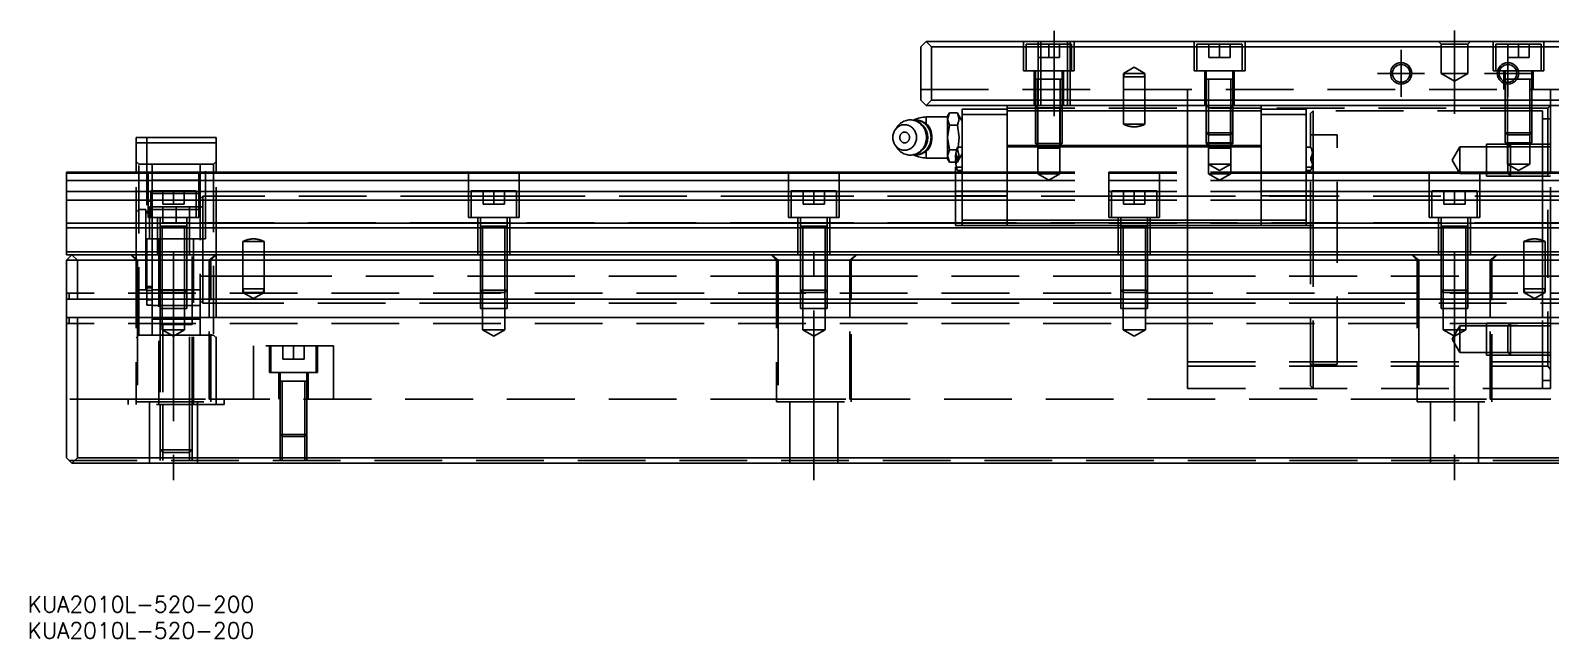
# Model space of a CAD drawing. Extents: x -11 to 792, y -340 to 120.
# Drawn here: x -6.8 to 278, y -340.1 to -226.2 of the extents above; entities that cross this region are included whole.
import ezdxf

# ---------------------------------------------------------------- set-up
doc = ezdxf.new("R2010")
doc.units = 0
doc.linetypes.add('CENTER', pattern=[50.8, 31.75, -6.35, 6.35, -6.35])
doc.linetypes.add('DASHED', pattern=[19.05, 12.7, -6.35])
doc.layers.get('0').update_dxf_attribs({"linetype": 'CONTINUOUS'})
doc.layers.add('CENTER', color=1, linetype='CENTER')
doc.styles.get("Standard").update_dxf_attribs({"font": 'txt.shx', "height": 3, "bigfont": 'bigfont.shx'})

# ---------------------------------------------------------------- blocks, each defined once
blk = doc.blocks.new('*U2')
at = {"color": 7, "linetype": 'CONTINUOUS'}
blk.add_text('KUA2010L-520-200', height=3, dxfattribs=at).set_placement((-7.31, -335.17))
blk = doc.blocks.new('*U3')
at = {"color": 7, "linetype": 'CONTINUOUS'}
blk.add_text('KUA2010L-520-200', height=3, dxfattribs=at).set_placement((-7.31, -340.08))

msp = doc.modelspace()

# ---------------------------------------------------------------- linework, layer by layer
at = {"color": 7, "linetype": 'CONTINUOUS'}
for p, q in [((161, -228.25), (160, -229.25)), ((160, -239.25), (160, -229.25)), ((162, -229.25), (161, -228.25)), ((161, -228.25), (359, -228.25)), ((162, -229.25), (162, -239.25)), ((358, -229.25), (162, -229.25)), ((186.5, -235.35), (181.5, -235.35)), ((218.5, -235.35), (213.5, -235.35)), ((218.5, -235.35), (213.5, -235.35)), ((218.5, -235.35), (213.5, -235.35)), ((271.23, -235.35), (269.5, -235.35)), ((271.67, -235.35), (271.23, -235.35)), ((274.5, -235.35), (271.67, -235.35)), ((160, -239.25), (161, -240.25)), ((161, -240.25), (162, -239.25)), ((359, -240.25), (161, -240.25)), ((162, -239.25), (358, -239.25)), ((165.4, -241.63), (165.04, -242.25)), ((165.4, -241.63), (165.04, -242.79)), ((165.4, -241.63), (165.4, -241.63)), ((165.4, -241.63), (166.87, -241.63)), ((167.22, -242.25), (166.87, -241.63)), ((167.22, -242.79), (166.87, -241.63)), ((167.77, -241.95), (167.77, -240.95)), ((167.77, -240.95), (176.2, -240.95)), ((167.77, -261.75), (167.77, -241.95)), ((167.77, -241.95), (176.2, -241.95)), ((176.2, -241.25), (176.2, -240.25)), ((176.2, -247.75), (176.2, -241.25)), ((176.2, -241.25), (223.8, -241.25)), ((223.8, -241.25), (223.8, -240.25)), ((223.8, -240.95), (232.23, -240.95)), ((223.8, -247.75), (223.8, -241.25)), ((223.8, -241.95), (232.23, -241.95)), ((232.23, -241.95), (232.23, -240.95)), ((232.23, -261.75), (232.23, -241.95)), ((278, -252.75), (278, -240.25)), ((155.2, -244.83), (155.1, -244.98)), ((155.56, -244.29), (155.2, -244.83)), ((155.31, -244.68), (155.2, -244.83)), ((155.43, -244.54), (155.31, -244.68)), ((155.56, -244.41), (155.43, -244.54)), ((155.71, -244.09), (155.56, -244.29)), ((155.69, -244.3), (155.56, -244.41)), ((155.84, -244.2), (155.69, -244.3)), ((155.88, -243.9), (155.71, -244.09)), ((155.99, -244.11), (155.84, -244.2)), ((156.05, -243.73), (155.88, -243.9)), ((156.15, -244.03), (155.99, -244.11)), ((156.24, -243.57), (156.05, -243.73)), ((156.31, -243.96), (156.15, -244.03)), ((156.44, -243.43), (156.24, -243.57)), ((156.48, -243.91), (156.31, -243.96)), ((156.64, -243.3), (156.44, -243.43)), ((156.65, -243.88), (156.48, -243.91)), ((156.86, -243.2), (156.64, -243.3)), ((156.82, -243.86), (156.65, -243.88)), ((157, -243.85), (156.82, -243.86)), ((157.08, -243.11), (156.86, -243.2)), ((157.17, -243.86), (157, -243.85)), ((157.31, -243.04), (157.08, -243.11)), ((157.34, -243.88), (157.17, -243.86)), ((157.55, -242.99), (157.31, -243.04)), ((157.51, -243.92), (157.34, -243.88)), ((157.68, -243.97), (157.51, -243.92)), ((157.78, -242.96), (157.55, -242.99)), ((157.84, -244.04), (157.68, -243.97)), ((158.02, -242.95), (157.78, -242.96)), ((158, -244.12), (157.84, -244.04)), ((158.15, -244.21), (158, -244.12)), ((158.26, -242.96), (158.02, -242.95)), ((158.29, -244.31), (158.15, -244.21)), ((158.5, -242.99), (158.26, -242.96)), ((158.43, -244.43), (158.29, -244.31)), ((158.56, -244.56), (158.43, -244.43)), ((158.88, -242.95), (158.47, -242.98)), ((158.73, -243.04), (158.5, -242.99)), ((158.67, -244.7), (158.56, -244.56)), ((158.78, -244.84), (158.67, -244.7)), ((158.96, -243.11), (158.73, -243.04)), ((158.88, -245), (158.78, -244.84)), ((159.12, -242.96), (158.88, -242.95)), ((159.03, -242.95), (158.88, -242.95)), ((159.19, -243.2), (158.96, -243.11)), ((159.27, -242.96), (159.03, -242.95)), ((159.36, -242.99), (159.12, -242.96)), ((159.4, -243.31), (159.19, -243.2)), ((159.51, -242.99), (159.27, -242.96)), ((159.59, -243.04), (159.36, -242.99)), ((159.61, -243.44), (159.4, -243.31)), ((159.74, -243.04), (159.51, -242.99)), ((159.82, -243.11), (159.59, -243.04)), ((159.81, -243.58), (159.61, -243.44)), ((159.97, -243.11), (159.74, -243.04)), ((160, -243.74), (159.81, -243.58)), ((160.04, -243.2), (159.82, -243.11)), ((160.2, -243.2), (159.97, -243.11)), ((160.17, -243.92), (160, -243.74)), ((160.26, -243.31), (160.04, -243.2)), ((160.34, -244.11), (160.17, -243.92)), ((160.42, -243.31), (160.2, -243.2)), ((160.47, -243.44), (160.26, -243.31)), ((160.28, -243.24), (161.04, -243.64)), ((160.49, -244.31), (160.34, -244.11)), ((160.62, -243.44), (160.42, -243.31)), ((160.67, -243.58), (160.47, -243.44)), ((160.62, -244.53), (160.49, -244.31)), ((160.82, -243.58), (160.62, -243.44)), ((160.74, -244.75), (160.62, -244.53)), ((160.86, -243.74), (160.67, -243.58)), ((160.84, -244.99), (160.74, -244.75)), ((161.01, -243.74), (160.82, -243.58)), ((161.03, -243.92), (160.86, -243.74)), ((161.19, -243.92), (161.01, -243.74)), ((161.2, -244.11), (161.03, -243.92)), ((165.04, -242.4), (161.04, -242.4)), ((161.04, -243.64), (161.04, -242.4)), ((161.35, -244.11), (161.19, -243.92)), ((161.34, -244.31), (161.2, -244.11)), ((161.48, -244.53), (161.34, -244.31)), ((161.5, -244.31), (161.35, -244.11)), ((161.59, -244.75), (161.48, -244.53)), ((161.63, -244.53), (161.5, -244.31)), ((161.69, -244.99), (161.59, -244.75)), ((161.75, -244.75), (161.63, -244.53)), ((161.85, -244.99), (161.75, -244.75)), ((165.04, -242.79), (165.04, -242.25)), ((165.04, -246.25), (165.04, -242.79)), ((165.04, -242.79), (165.4, -243.94)), ((165.4, -243.94), (165.04, -246.25)), ((165.4, -243.94), (166.87, -243.94)), ((166.87, -243.94), (167.22, -242.79)), ((167.22, -246.25), (166.87, -243.94)), ((167.77, -243.19), (167.22, -242.25)), ((13, -247.25), (13, -246.25)), ((13, -246.25), (28, -246.25)), ((13, -252.75), (13, -247.25)), ((28, -247.25), (13, -247.25)), ((28, -246.25), (28, -247.25)), ((28, -252.75), (28, -247.25)), ((154.8, -245.87), (154.77, -246.06)), ((154.77, -246.06), (154.77, -246.25)), ((154.77, -246.25), (154.77, -246.44)), ((154.77, -246.44), (154.8, -246.63)), ((154.83, -245.68), (154.8, -245.87)), ((154.8, -246.63), (154.83, -246.82)), ((154.88, -245.5), (154.83, -245.68)), ((154.83, -246.82), (154.88, -247)), ((154.94, -245.32), (154.88, -245.5)), ((154.88, -247), (154.94, -247.18)), ((155.02, -245.15), (154.94, -245.32)), ((154.94, -247.18), (155.02, -247.35)), ((155.1, -244.98), (155.02, -245.15)), ((155.02, -247.35), (155.1, -247.52)), ((155.1, -247.52), (155.2, -247.67)), ((155.2, -247.67), (155.31, -247.82)), ((155.2, -247.67), (155.56, -248.21)), ((156.08, -246.08), (156.06, -246.16)), ((156.06, -246.16), (156.06, -246.25)), ((156.06, -246.25), (156.06, -246.34)), ((156.06, -246.34), (156.08, -246.42)), ((156.09, -245.99), (156.08, -246.08)), ((156.08, -246.42), (156.09, -246.51)), ((156.12, -245.91), (156.09, -245.99)), ((156.09, -246.51), (156.12, -246.59)), ((156.15, -245.83), (156.12, -245.91)), ((156.12, -246.59), (156.15, -246.67)), ((156.19, -245.75), (156.15, -245.83)), ((156.15, -246.67), (156.19, -246.75)), ((156.23, -245.68), (156.19, -245.75)), ((156.19, -246.75), (156.23, -246.82)), ((156.28, -245.61), (156.23, -245.68)), ((156.23, -246.82), (156.28, -246.89)), ((156.33, -245.54), (156.28, -245.61)), ((156.28, -246.89), (156.33, -246.96)), ((156.39, -245.48), (156.33, -245.54)), ((156.33, -246.96), (156.39, -247.02)), ((156.46, -245.43), (156.39, -245.48)), ((156.39, -247.02), (156.46, -247.07)), ((156.52, -245.38), (156.46, -245.43)), ((156.46, -247.07), (156.52, -247.12)), ((156.59, -245.34), (156.52, -245.38)), ((156.52, -247.12), (156.59, -247.16)), ((156.67, -245.31), (156.59, -245.34)), ((156.59, -247.16), (156.67, -247.19)), ((156.75, -245.28), (156.67, -245.31)), ((156.67, -247.19), (156.75, -247.22)), ((156.82, -245.27), (156.75, -245.28)), ((156.75, -247.22), (156.82, -247.23)), ((156.9, -245.25), (156.82, -245.27)), ((156.82, -247.23), (156.9, -247.25)), ((156.99, -245.25), (156.9, -245.25)), ((156.9, -247.25), (156.99, -247.25)), ((157.07, -245.25), (156.99, -245.25)), ((156.99, -247.25), (157.07, -247.25)), ((157.15, -245.27), (157.07, -245.25)), ((157.07, -247.25), (157.15, -247.23)), ((157.22, -245.28), (157.15, -245.27)), ((157.15, -247.23), (157.22, -247.22)), ((157.3, -245.31), (157.22, -245.28)), ((157.22, -247.22), (157.3, -247.19)), ((157.38, -245.34), (157.3, -245.31)), ((157.3, -247.19), (157.38, -247.16)), ((157.45, -245.38), (157.38, -245.34)), ((157.38, -247.16), (157.45, -247.12)), ((157.52, -245.43), (157.45, -245.38)), ((157.45, -247.12), (157.52, -247.07)), ((157.58, -245.48), (157.52, -245.43)), ((157.52, -247.07), (157.58, -247.02)), ((157.64, -245.54), (157.58, -245.48)), ((157.58, -247.02), (157.64, -246.96)), ((157.69, -245.61), (157.64, -245.54)), ((157.64, -246.96), (157.69, -246.89)), ((157.74, -245.68), (157.69, -245.61)), ((157.69, -246.89), (157.74, -246.82)), ((157.79, -245.75), (157.74, -245.68)), ((157.74, -246.82), (157.79, -246.75)), ((157.82, -245.83), (157.79, -245.75)), ((157.79, -246.75), (157.82, -246.67)), ((157.85, -245.91), (157.82, -245.83)), ((157.82, -246.67), (157.85, -246.59)), ((157.88, -245.99), (157.85, -245.91)), ((157.85, -246.59), (157.88, -246.51)), ((157.9, -246.08), (157.88, -245.99)), ((157.88, -246.51), (157.9, -246.42)), ((157.91, -246.16), (157.9, -246.08)), ((157.9, -246.42), (157.91, -246.34)), ((157.91, -246.25), (157.91, -246.16)), ((157.91, -246.34), (157.91, -246.25)), ((158.67, -247.8), (158.78, -247.66)), ((158.78, -247.66), (158.88, -247.5)), ((158.96, -245.16), (158.88, -245)), ((158.88, -247.5), (158.96, -247.34)), ((159.03, -245.33), (158.96, -245.16)), ((158.96, -247.34), (159.03, -247.17)), ((159.09, -245.51), (159.03, -245.33)), ((159.03, -247.17), (159.09, -246.99)), ((159.14, -245.69), (159.09, -245.51)), ((159.09, -246.99), (159.14, -246.81)), ((159.18, -245.88), (159.14, -245.69)), ((159.14, -246.81), (159.18, -246.62)), ((159.2, -246.06), (159.18, -245.88)), ((159.18, -246.62), (159.2, -246.44)), ((159.2, -246.25), (159.2, -246.06)), ((159.2, -246.44), (159.2, -246.25)), ((160.62, -247.97), (160.74, -247.75)), ((160.74, -247.75), (160.84, -247.51)), ((160.92, -245.23), (160.84, -244.99)), ((160.84, -247.51), (160.92, -247.27)), ((160.98, -245.48), (160.92, -245.23)), ((160.92, -247.27), (160.98, -247.02)), ((161.03, -245.73), (160.98, -245.48)), ((160.98, -247.02), (161.03, -246.77)), ((161.06, -245.99), (161.03, -245.73)), ((161.03, -246.77), (161.06, -246.51)), ((161.07, -246.25), (161.06, -245.99)), ((161.06, -246.51), (161.07, -246.25)), ((161.48, -247.97), (161.59, -247.75)), ((161.59, -247.75), (161.69, -247.51)), ((161.63, -247.97), (161.75, -247.75)), ((161.78, -245.23), (161.69, -244.99)), ((161.69, -247.51), (161.78, -247.27)), ((161.75, -247.75), (161.85, -247.51)), ((161.84, -245.48), (161.78, -245.23)), ((161.78, -247.27), (161.84, -247.02)), ((161.89, -245.73), (161.84, -245.48)), ((161.84, -247.02), (161.89, -246.77)), ((161.93, -245.23), (161.85, -244.99)), ((161.85, -247.51), (161.93, -247.27)), ((161.92, -245.99), (161.89, -245.73)), ((161.89, -246.77), (161.92, -246.51)), ((161.93, -246.25), (161.92, -245.99)), ((161.92, -246.51), (161.93, -246.25)), ((162, -245.48), (161.93, -245.23)), ((161.93, -247.27), (162, -247.02)), ((162.04, -245.73), (162, -245.48)), ((162, -247.02), (162.04, -246.77)), ((162.07, -245.99), (162.04, -245.73)), ((162.04, -246.77), (162.07, -246.51)), ((162.08, -246.25), (162.07, -245.99)), ((162.07, -246.51), (162.08, -246.25)), ((165.04, -246.25), (165.4, -248.56)), ((165.04, -249.71), (165.04, -246.25)), ((167, -248.05), (167.22, -246.25)), ((176.2, -248), (176.2, -247.75)), ((176.2, -247.75), (223.8, -247.75)), ((223.8, -248), (223.8, -247.75)), ((155.31, -247.82), (155.43, -247.96)), ((155.43, -247.96), (155.56, -248.09)), ((155.56, -248.09), (155.69, -248.2)), ((155.56, -248.21), (155.71, -248.41)), ((155.69, -248.2), (155.84, -248.3)), ((155.71, -248.41), (155.88, -248.6)), ((155.84, -248.3), (155.99, -248.39)), ((155.88, -248.6), (156.05, -248.77)), ((155.99, -248.39), (156.15, -248.47)), ((156.05, -248.77), (156.24, -248.93)), ((156.15, -248.47), (156.31, -248.54)), ((156.24, -248.93), (156.44, -249.07)), ((156.31, -248.54), (156.48, -248.59)), ((156.44, -249.07), (156.64, -249.2)), ((156.48, -248.59), (156.65, -248.62)), ((156.64, -249.2), (156.86, -249.3)), ((156.65, -248.62), (156.82, -248.64)), ((156.82, -248.64), (157, -248.65)), ((156.86, -249.3), (157.08, -249.39)), ((157, -248.65), (157.17, -248.64)), ((157.08, -249.39), (157.31, -249.46)), ((157.17, -248.64), (157.34, -248.62)), ((157.31, -249.46), (157.55, -249.51)), ((157.34, -248.62), (157.51, -248.58)), ((157.51, -248.58), (157.68, -248.53)), ((157.55, -249.51), (157.78, -249.54)), ((157.68, -248.53), (157.84, -248.46)), ((157.78, -249.54), (158.02, -249.55)), ((157.84, -248.46), (158, -248.38)), ((158, -248.38), (158.15, -248.29)), ((158.02, -249.55), (158.26, -249.54)), ((158.15, -248.29), (158.29, -248.19)), ((158.26, -249.54), (158.5, -249.51)), ((158.29, -248.19), (158.43, -248.07)), ((158.43, -248.07), (158.56, -247.94)), ((158.47, -249.52), (158.88, -249.55)), ((158.5, -249.51), (158.73, -249.46)), ((158.56, -247.94), (158.67, -247.8)), ((158.73, -249.46), (158.96, -249.39)), ((158.88, -249.55), (159.12, -249.54)), ((158.88, -249.55), (159.03, -249.55)), ((158.96, -249.39), (159.19, -249.3)), ((159.03, -249.55), (159.27, -249.54)), ((159.12, -249.54), (159.36, -249.51)), ((159.19, -249.3), (159.4, -249.19)), ((159.27, -249.54), (159.51, -249.51)), ((159.36, -249.51), (159.59, -249.46)), ((159.4, -249.19), (159.61, -249.06)), ((159.51, -249.51), (159.74, -249.46)), ((159.59, -249.46), (159.82, -249.39)), ((159.61, -249.06), (159.81, -248.92)), ((159.74, -249.46), (159.97, -249.39)), ((159.81, -248.92), (160, -248.76)), ((159.82, -249.39), (160.04, -249.3)), ((159.97, -249.39), (160.2, -249.3)), ((160, -248.76), (160.17, -248.58)), ((160.04, -249.3), (160.26, -249.19)), ((160.17, -248.58), (160.34, -248.39)), ((160.2, -249.3), (160.42, -249.19)), ((160.26, -249.19), (160.47, -249.06)), ((161.04, -248.86), (160.28, -249.26)), ((160.34, -248.39), (160.49, -248.19)), ((160.42, -249.19), (160.62, -249.06)), ((160.47, -249.06), (160.67, -248.92)), ((160.49, -248.19), (160.62, -247.97)), ((160.62, -249.06), (160.82, -248.92)), ((160.67, -248.92), (160.86, -248.76)), ((160.82, -248.92), (161.01, -248.76)), ((160.86, -248.76), (161.03, -248.58)), ((161.01, -248.76), (161.19, -248.58)), ((161.03, -248.58), (161.2, -248.39)), ((161.04, -250.1), (161.04, -248.86)), ((161.04, -250.1), (165.04, -250.1)), ((161.19, -248.58), (161.35, -248.39)), ((161.2, -248.39), (161.34, -248.19)), ((161.34, -248.19), (161.48, -247.97)), ((161.35, -248.39), (161.5, -248.19)), ((161.5, -248.19), (161.63, -247.97)), ((165.4, -248.56), (165.04, -249.71)), ((165.04, -250.25), (165.04, -249.71)), ((165.04, -249.71), (165.4, -250.87)), ((165.04, -250.25), (165.4, -250.87)), ((165.4, -248.56), (166.74, -248.56)), ((166.5, -250.15), (166.58, -250.15)), ((166.58, -250.35), (166.5, -250.35)), ((166.58, -250.15), (166.58, -250.35)), ((167.77, -248.05), (166.99, -248.05)), ((176.2, -261.75), (176.2, -248)), ((176.2, -248), (223.8, -248)), ((223.8, -261.75), (223.8, -248)), ((233.01, -248.05), (232.23, -248.05)), ((233.42, -250.35), (233.42, -250.15)), ((233.42, -250.15), (233.5, -250.15)), ((233.5, -250.35), (233.42, -250.35)), ((0, -252.91), (0, -252.75)), ((0, -252.75), (166.5, -252.75)), ((0, -252.91), (0, -254.31)), ((0, -252.91), (166.5, -252.91)), ((165.4, -250.87), (165.4, -250.87)), ((165.4, -250.87), (166.53, -250.87)), ((166.5, -251.82), (166.71, -251.82)), ((166.5, -254.42), (166.5, -251.82)), ((166.99, -252.45), (167.77, -252.45)), ((232.23, -252.45), (233.01, -252.45)), ((233.29, -251.82), (233.5, -251.82)), ((233.5, -254.42), (233.5, -251.82)), ((233.5, -252.75), (286.5, -252.75)), ((233.5, -252.91), (286.5, -252.91)), ((0, -254.31), (166.5, -254.31)), ((0, -256.39), (0, -254.31)), ((166.5, -256.33), (166.5, -254.42)), ((233.5, -254.31), (286.5, -254.31)), ((233.5, -256.33), (233.5, -254.42)), ((0, -256.39), (0, -258.01)), ((0, -256.39), (166.5, -256.39)), ((0, -258.01), (0, -262.3)), ((0, -258.01), (166.5, -258.01)), ((166.5, -257.18), (166.5, -256.33)), ((166.5, -256.33), (167.77, -256.33)), ((166.5, -257.18), (166.5, -261.79)), ((166.5, -257.18), (167.77, -257.18)), ((232.23, -256.33), (233.5, -256.33)), ((232.23, -257.18), (233.5, -257.18)), ((233.5, -257.18), (233.5, -256.33)), ((233.5, -256.39), (286.5, -256.39)), ((233.5, -257.18), (233.5, -261.79)), ((233.5, -258.01), (286.5, -258.01)), ((166.5, -262.75), (166.5, -261.79)), ((167.77, -262.75), (167.77, -261.75)), ((167.77, -261.75), (176.2, -261.75)), ((176.2, -262.75), (176.2, -261.75)), ((176.2, -261.75), (223.8, -261.75)), ((223.8, -261.75), (232.23, -261.75)), ((223.8, -262.75), (223.8, -261.75)), ((232.23, -262.75), (232.23, -261.75)), ((233.5, -262.75), (233.5, -261.79)), ((0, -262.3), (166.5, -262.3)), ((0, -263.15), (0, -262.3)), ((0, -267.65), (0, -263.15)), ((0, -263.15), (520, -263.15)), ((22.5, -262.85), (17.5, -262.85)), ((166.5, -262.75), (167.77, -262.75)), ((167.77, -262.75), (176.2, -262.75)), ((176.2, -262.75), (223.8, -262.75)), ((202.5, -262.85), (197.5, -262.85)), ((223.8, -262.75), (232.23, -262.75)), ((232.23, -262.75), (233.5, -262.75)), ((233.5, -262.3), (286.5, -262.3)), ((262.5, -262.85), (257.5, -262.85)), ((262.5, -262.85), (257.5, -262.85)), ((0, -268.25), (0, -267.65)), ((0, -267.65), (520, -267.65)), ((0, -269.25), (1, -268.25)), ((0, -268.25), (1, -268.25)), ((0, -275.4), (0, -269.25)), ((1, -268.25), (519, -268.25)), ((1, -268.25), (2, -269.25)), ((518, -269.25), (2, -269.25)), ((2, -269.25), (2, -276.55)), ((0, -275.4), (0, -276.55)), ((0, -275.4), (0.5, -275.4)), ((0.5, -275.4), (0.5, -276.55)), ((0, -276.55), (0, -279.95)), ((0.5, -276.55), (0, -276.55)), ((0.5, -276.55), (2, -276.55)), ((518, -276.55), (2, -276.55)), ((0, -279.95), (0, -281.1)), ((0, -279.95), (0.5, -279.95)), ((0.5, -281.1), (0, -281.1)), ((0, -306.25), (0, -281.1)), ((2, -279.95), (0.5, -279.95)), ((0.5, -279.95), (0.5, -281.1)), ((518, -279.95), (2, -279.95)), ((2, -279.95), (2, -306.25)), ((23.5, -281.25), (17.5, -281.25)), ((23.5, -281.25), (17.5, -281.25)), ((45, -291.85), (40, -291.85)), ((45, -291.85), (40, -291.85)), ((1, -307.25), (0, -306.25)), ((2, -306.25), (1, -307.25)), ((519, -307.25), (1, -307.25)), ((2, -306.25), (518, -306.25))]:
    msp.add_line(p, q, dxfattribs=at)
at = {"color": 3, "linetype": 'DASHED'}
for p, q in [((179.25, -228.25), (179.25, -233.75)), ((179.75, -228.75), (179.75, -233.75)), ((188.25, -228.75), (179.75, -228.75)), ((182, -228.25), (182, -228.75)), ((182, -228.75), (182, -231.25)), ((182.5, -228.25), (182.5, -240.25)), ((184, -228.75), (184, -231.25)), ((186, -228.75), (186, -231.25)), ((187.5, -240.25), (187.5, -228.25)), ((188, -228.75), (188, -228.25)), ((188, -233.75), (188, -228.75)), ((188.25, -233.75), (188.25, -228.75)), ((188.75, -233.75), (188.75, -228.25)), ((211.25, -228.25), (211.25, -233.75)), ((211.75, -228.75), (211.75, -233.75)), ((220.25, -228.75), (211.75, -228.75)), ((214, -228.75), (214, -231.25)), ((216, -228.75), (216, -231.25)), ((218, -228.75), (218, -231.25)), ((220.25, -233.75), (220.25, -228.75)), ((220.75, -233.75), (220.75, -228.25)), ((257, -228.25), (257.5, -228.75)), ((257.5, -228.75), (257.5, -234.25)), ((257.5, -228.75), (262.5, -228.75)), ((262.5, -228.75), (263, -228.25)), ((262.5, -234.25), (262.5, -228.75)), ((267.25, -228.25), (267.25, -233.75)), ((267.75, -228.75), (267.75, -233.75)), ((276.25, -228.75), (267.75, -228.75)), ((270, -228.75), (270, -231.25)), ((272, -228.75), (272, -231.25)), ((274, -228.75), (274, -231.25)), ((276.25, -233.75), (276.25, -228.75)), ((276.75, -233.75), (276.75, -228.25)), ((182, -231.25), (182, -233.75)), ((182, -231.25), (184, -231.25)), ((184, -231.25), (186, -231.25)), ((200, -233.1), (198, -234.25)), ((202, -234.25), (200, -233.1)), ((214, -231.25), (216, -231.25)), ((216, -231.25), (218, -231.25)), ((270, -231.25), (272, -231.25)), ((272, -231.25), (274, -231.25)), ((179.25, -233.75), (188.75, -233.75)), ((181.25, -233.75), (181.25, -240.25)), ((181.5, -233.75), (181.5, -235.35)), ((181.5, -235.35), (181.5, -235.36)), ((181.5, -235.35), (181.5, -240.25)), ((181.5, -235.35), (181.5, -235.35)), ((186.5, -235.35), (181.5, -235.35)), ((181.9, -235.35), (181.9, -240.25)), ((182, -233.75), (182, -235.35)), ((182, -235.35), (182, -240.25)), ((186.1, -240.25), (186.1, -235.35)), ((186.5, -235.35), (186.5, -233.75)), ((186.5, -235.36), (186.5, -235.35)), ((186.5, -235.35), (186.5, -235.35)), ((186.5, -240.25), (186.5, -235.35)), ((186.75, -240.25), (186.75, -233.75)), ((188, -240.25), (188, -233.75)), ((198, -234.25), (198, -234.88)), ((198.17, -234.25), (198, -234.88)), ((198, -234.25), (200, -234.25)), ((198, -234.88), (198, -240.25)), ((198, -234.88), (202, -234.88)), ((200, -234.25), (202, -234.25)), ((202, -234.88), (201.83, -234.25)), ((202, -234.88), (202, -234.25)), ((202, -240.25), (202, -234.88)), ((211.25, -233.75), (220.75, -233.75)), ((213.25, -233.75), (213.25, -240.25)), ((213.5, -233.75), (213.5, -235.35)), ((213.5, -235.35), (213.5, -235.36)), ((213.5, -235.35), (213.5, -240.25)), ((213.5, -235.35), (213.5, -235.35)), ((218.5, -235.35), (213.5, -235.35)), ((213.9, -235.35), (213.9, -240.25)), ((218.1, -240.25), (218.1, -235.35)), ((218.5, -235.35), (218.5, -233.75)), ((218.5, -235.36), (218.5, -235.35)), ((218.5, -235.35), (218.5, -235.35)), ((218.5, -240.25), (218.5, -235.35)), ((218.75, -240.25), (218.75, -233.75)), ((257.5, -234.25), (260, -235.69)), ((262.5, -234.25), (257.5, -234.25)), ((260, -235.69), (262.5, -234.25)), ((267.25, -233.75), (276.75, -233.75)), ((269.25, -233.75), (269.25, -237.25)), ((269.5, -233.75), (269.5, -235.35)), ((269.5, -235.35), (269.5, -235.36)), ((269.5, -235.35), (269.5, -235.82)), ((269.5, -235.35), (269.5, -235.35)), ((274.5, -235.35), (269.5, -235.35)), ((269.5, -235.82), (269.5, -236.19)), ((269.5, -236.19), (269.5, -237.25)), ((269.9, -235.35), (269.9, -235.9)), ((269.9, -235.9), (269.9, -236.25)), ((269.9, -236.25), (269.9, -237.25)), ((274.1, -237.25), (274.1, -235.35)), ((274.5, -235.35), (274.5, -233.75)), ((274.5, -235.36), (274.5, -235.35)), ((274.5, -235.35), (274.5, -235.35)), ((274.5, -237.25), (274.5, -235.35)), ((274.75, -237.25), (274.75, -233.75)), ((160, -237.25), (360, -237.25)), ((210, -240.25), (210, -237.25)), ((269.5, -237.25), (269.5, -240.25)), ((269.5, -237.25), (269.5, -240.25)), ((269.9, -237.25), (269.9, -240.25)), ((274.1, -240.25), (274.1, -237.25)), ((274.5, -240.25), (274.5, -237.25)), ((274.5, -240.25), (274.5, -237.25)), ((278, -240.25), (278, -237.25)), ((165.04, -242.79), (165.4, -241.63)), ((166.87, -241.63), (167.22, -242.79)), ((176.2, -240.75), (223.8, -240.75)), ((181.5, -240.25), (181.94, -240.69)), ((181.5, -240.25), (181.5, -247.35)), ((181.5, -240.25), (186.5, -240.25)), ((181.9, -240.25), (181.9, -247.75)), ((181.94, -240.69), (181.94, -248.25)), ((181.94, -240.69), (186.06, -240.69)), ((186.06, -240.69), (186.5, -240.25)), ((186.06, -248.25), (186.06, -240.69)), ((186.1, -247.75), (186.1, -240.25)), ((186.5, -247.35), (186.5, -240.25)), ((198, -240.25), (198, -243.75)), ((202, -243.75), (202, -240.25)), ((210, -252.75), (210, -240.25)), ((213.5, -240.25), (213.94, -240.69)), ((213.5, -240.25), (213.5, -247.35)), ((213.5, -240.25), (218.5, -240.25)), ((213.9, -240.25), (213.9, -247.75)), ((213.94, -240.69), (213.94, -248.25)), ((213.94, -240.69), (218.06, -240.69)), ((218.06, -240.69), (218.5, -240.25)), ((218.06, -248.25), (218.06, -240.69)), ((218.1, -247.75), (218.1, -240.25)), ((218.5, -247.35), (218.5, -240.25)), ((277.5, -240.75), (223.8, -240.75)), ((233.5, -241.25), (233, -241.75)), ((233, -267.25), (233, -241.75)), ((269.5, -241.25), (233.5, -241.25)), ((233.5, -251.82), (233.5, -241.25)), ((269.5, -240.25), (269.5, -245.35)), ((269.5, -240.25), (269.5, -245.35)), ((269.9, -241.25), (269.5, -241.25)), ((269.9, -240.25), (269.9, -245.75)), ((274.1, -241.25), (269.9, -241.25)), ((274.1, -245.75), (274.1, -240.25)), ((274.5, -241.25), (274.1, -241.25)), ((274.5, -245.35), (274.5, -240.25)), ((274.5, -245.35), (274.5, -240.25)), ((276.5, -241.25), (274.5, -241.25)), ((276.5, -247.5), (276.5, -241.25)), ((278, -240.25), (277.5, -240.75)), ((277.5, -240.75), (277.5, -289.1)), ((198, -243.75), (202, -243.75)), ((199.94, -244.25), (200.06, -244.25)), ((278, -242.75), (276.5, -242.75)), ((15, -246.25), (15, -265.25)), ((26, -265.25), (26, -246.25)), ((181.5, -247.35), (181.9, -247.75)), ((181.5, -247.35), (186.5, -247.35)), ((186.1, -247.75), (186.5, -247.35)), ((213.5, -245.35), (213.9, -245.75)), ((213.5, -245.35), (213.9, -245.35)), ((213.5, -247.25), (213.9, -247.25)), ((213.5, -247.35), (213.9, -247.75)), ((213.5, -247.35), (218.5, -247.35)), ((213.9, -245.35), (218.1, -245.35)), ((218.1, -245.75), (213.9, -245.75)), ((213.9, -247.25), (218.5, -247.25)), ((213.9, -247.75), (213.9, -251.25)), ((218.1, -245.75), (218.5, -245.35)), ((218.1, -245.35), (218.5, -245.35)), ((218.1, -247.75), (218.5, -247.35)), ((218.1, -251.25), (218.1, -247.75)), ((238, -245.75), (233, -245.75)), ((238, -267.25), (238, -245.75)), ((270.5, -247.5), (266, -247.5)), ((266, -247.5), (266, -253.5)), ((269.5, -245.35), (269.9, -245.75)), ((269.5, -245.35), (269.5, -247.25)), ((269.5, -245.35), (274.5, -245.35)), ((269.5, -247.25), (274.5, -247.25)), ((269.9, -245.75), (269.9, -247.25)), ((274.1, -245.75), (269.9, -245.75)), ((269.9, -247.25), (269.9, -251.25)), ((270.5, -247.5), (270, -248)), ((278, -247.5), (270.5, -247.5)), ((278, -247.5), (270.5, -247.5)), ((270.5, -247.5), (270.5, -252.75)), ((274.1, -245.75), (274.5, -245.35)), ((274.1, -247.25), (274.1, -245.75)), ((274.1, -251.25), (274.1, -247.25)), ((274.5, -247.25), (274.5, -245.35)), ((276.5, -248), (276.5, -247.5)), ((165.4, -250.87), (165.04, -249.71)), ((166.58, -249.25), (166.9, -250.15)), ((166.58, -249.25), (166.58, -249.25)), ((166.58, -249.25), (166.58, -249.25)), ((166.58, -249.25), (166.58, -249.25)), ((166.58, -249.25), (166.58, -249.25)), ((166.9, -250.15), (166.58, -250.15)), ((166.9, -250.35), (166.58, -251.25)), ((166.9, -250.35), (166.58, -250.35)), ((166.74, -248.56), (166.87, -248.56)), ((166.87, -248.56), (167, -248.05)), ((167.22, -249.71), (166.87, -248.56)), ((167.22, -249.71), (166.87, -250.87)), ((166.87, -250.87), (167.22, -249.71)), ((166.87, -250.87), (167.22, -250.25)), ((166.9, -250.15), (166.94, -250.25)), ((166.9, -250.35), (166.94, -250.25)), ((167.22, -250.25), (167.77, -249.31)), ((181.93, -248.25), (181.93, -253.05)), ((181.93, -248.25), (186.07, -248.25)), ((186.07, -253.05), (186.07, -248.25)), ((213.93, -248.25), (213.93, -253.05)), ((213.93, -248.25), (218.07, -248.25)), ((218.07, -253.05), (218.07, -248.25)), ((233.1, -250.15), (233.06, -250.25)), ((233.1, -250.35), (233.06, -250.25)), ((233.42, -249.25), (233.1, -250.15)), ((233.42, -250.15), (233.1, -250.15)), ((233.1, -250.35), (233.42, -251.25)), ((233.42, -250.35), (233.1, -250.35)), ((233.42, -249.25), (233.42, -249.25)), ((233.42, -249.25), (233.42, -249.25)), ((261, -248), (259.56, -250.5)), ((259.56, -250.5), (261, -253)), ((266, -248), (261, -248)), ((261, -253), (261, -248)), ((270, -248), (266, -248)), ((278, -248), (270, -248)), ((270, -253), (270, -248)), ((276.5, -252.75), (276.5, -248)), ((13.5, -251.25), (13, -250.75)), ((13, -268.25), (13, -252.75)), ((16, -251.25), (13.5, -251.25)), ((13.5, -283.25), (13.5, -251.25)), ((15.25, -261.25), (15.25, -252.75)), ((25, -251.25), (16, -251.25)), ((16, -251.25), (16, -252.75)), ((16, -252.75), (16, -256.25)), ((24.75, -252.75), (24.75, -261.25)), ((27.5, -251.25), (25, -251.25)), ((25, -251.25), (25, -252.75)), ((25, -252.75), (25, -283.25)), ((28, -250.75), (27.5, -251.25)), ((27.5, -251.25), (27.5, -283.25)), ((28, -268.25), (28, -252.75)), ((75.25, -261.25), (75.25, -252.75)), ((84.75, -252.75), (84.75, -261.25)), ((135.25, -261.25), (135.25, -252.75)), ((144.75, -252.75), (144.75, -261.25)), ((166.5, -252.75), (167.77, -252.75)), ((166.5, -252.91), (167.77, -252.91)), ((166.53, -250.87), (166.87, -250.87)), ((166.58, -251.25), (166.58, -251.25)), ((166.58, -251.25), (166.58, -251.25)), ((166.71, -251.82), (167.77, -251.82)), ((167.77, -252.75), (176.2, -252.75)), ((167.77, -252.91), (176.2, -252.91)), ((176.2, -252.75), (223.8, -252.75)), ((176.2, -252.91), (223.8, -252.91)), ((181.93, -253.05), (184, -254.24)), ((181.93, -253.05), (186.07, -253.05)), ((184, -254.24), (186.07, -253.05)), ((195.25, -261.25), (195.25, -252.75)), ((204.75, -252.75), (204.75, -261.25)), ((210, -262.75), (210, -252.75)), ((213.9, -251.25), (216, -252.46)), ((218.1, -251.25), (213.9, -251.25)), ((213.93, -253.05), (216, -254.24)), ((213.93, -253.05), (218.07, -253.05)), ((216, -252.46), (218.1, -251.25)), ((216, -254.24), (218.07, -253.05)), ((223.8, -252.75), (232.23, -252.75)), ((223.8, -252.91), (232.23, -252.91)), ((232.23, -251.82), (233.29, -251.82)), ((232.23, -252.75), (233.5, -252.75)), ((232.23, -252.91), (233.5, -252.91)), ((233.42, -251.25), (233.42, -251.25)), ((233.42, -251.25), (233.42, -251.25)), ((255.25, -261.25), (255.25, -252.75)), ((261, -253), (266, -253)), ((264.75, -252.75), (264.75, -261.25)), ((266, -253), (270, -253)), ((269.9, -251.25), (272, -252.46)), ((274.1, -251.25), (269.9, -251.25)), ((270, -253), (270.5, -253.5)), ((270, -253), (278, -253)), ((270.5, -252.75), (270.5, -253.5)), ((272, -252.46), (274.1, -251.25)), ((276.5, -253), (276.5, -252.75)), ((276.5, -253.5), (276.5, -253)), ((278, -268.25), (278, -252.75)), ((15.75, -256.25), (15.75, -261.25)), ((24.25, -256.25), (15.75, -256.25)), ((25, -254.22), (16, -254.22)), ((16, -256.25), (16, -259.25)), ((18, -256.25), (18, -258.75)), ((20, -256.25), (20, -258.75)), ((22, -256.25), (22, -258.75)), ((24.25, -261.25), (24.25, -256.25)), ((75.75, -256.25), (75.75, -261.25)), ((84.25, -256.25), (75.75, -256.25)), ((78, -256.25), (78, -258.75)), ((80, -256.25), (80, -258.75)), ((82, -256.25), (82, -258.75)), ((84.25, -261.25), (84.25, -256.25)), ((135.75, -256.25), (135.75, -261.25)), ((144.25, -256.25), (135.75, -256.25)), ((138, -256.25), (138, -258.75)), ((140, -256.25), (140, -258.75)), ((142, -256.25), (142, -258.75)), ((144.25, -261.25), (144.25, -256.25)), ((166.5, -254.31), (167.77, -254.31)), ((167.77, -254.31), (176.2, -254.31)), ((176.2, -254.31), (223.8, -254.31)), ((195.75, -256.25), (195.75, -261.25)), ((204.25, -256.25), (195.75, -256.25)), ((198, -256.25), (198, -258.75)), ((200, -256.25), (200, -258.75)), ((202, -256.25), (202, -258.75)), ((204.25, -261.25), (204.25, -256.25)), ((223.8, -254.31), (232.23, -254.31)), ((232.23, -254.31), (233.5, -254.31)), ((255.75, -256.25), (255.75, -261.25)), ((264.25, -256.25), (255.75, -256.25)), ((258, -256.25), (258, -258.75)), ((260, -256.25), (260, -258.75)), ((262, -256.25), (262, -258.75)), ((264.25, -261.25), (264.25, -256.25)), ((266, -253.5), (270.5, -253.5)), ((270.5, -253.5), (278, -253.5)), ((270.5, -253.5), (278, -253.5)), ((276.5, -265.52), (276.5, -253.5)), ((15.25, -258.15), (15, -258.15)), ((15.75, -258.15), (15.25, -258.15)), ((16, -258.15), (15.75, -258.15)), ((25, -256.77), (16, -256.77)), ((18, -258.75), (20, -258.75)), ((20, -258.75), (22, -258.75)), ((25.5, -257.25), (25, -257.75)), ((28, -257.25), (25.5, -257.25)), ((25.5, -257.25), (25.5, -259.25)), ((75.25, -257.25), (28, -257.25)), ((75.75, -257.25), (75.25, -257.25)), ((84.25, -257.25), (75.75, -257.25)), ((78, -258.75), (80, -258.75)), ((80, -258.75), (82, -258.75)), ((84.75, -257.25), (84.25, -257.25)), ((135.25, -257.25), (84.75, -257.25)), ((135.75, -257.25), (135.25, -257.25)), ((144.25, -257.25), (135.75, -257.25)), ((138, -258.75), (140, -258.75)), ((140, -258.75), (142, -258.75)), ((144.75, -257.25), (144.25, -257.25)), ((166.5, -257.25), (144.75, -257.25)), ((166.5, -256.39), (167.77, -256.39)), ((167.77, -257.25), (166.5, -257.25)), ((166.5, -258.01), (167.77, -258.01)), ((167.77, -256.33), (176.2, -256.33)), ((167.77, -256.39), (176.2, -256.39)), ((167.77, -257.18), (176.2, -257.18)), ((176.2, -257.25), (167.77, -257.25)), ((167.77, -258.01), (176.2, -258.01)), ((176.2, -256.39), (223.8, -256.39)), ((195.25, -257.25), (176.2, -257.25)), ((176.2, -258.01), (223.8, -258.01)), ((195.75, -257.25), (195.25, -257.25)), ((204.25, -257.25), (195.75, -257.25)), ((198, -258.75), (200, -258.75)), ((200, -258.75), (202, -258.75)), ((204.75, -257.25), (204.25, -257.25)), ((210, -257.25), (204.75, -257.25)), ((238, -257.25), (210, -257.25)), ((223.8, -256.33), (232.23, -256.33)), ((223.8, -256.39), (232.23, -256.39)), ((223.8, -257.18), (232.23, -257.18)), ((223.8, -258.01), (232.23, -258.01)), ((232.23, -256.39), (233.5, -256.39)), ((232.23, -258.01), (233.5, -258.01)), ((276.5, -257.25), (238, -257.25)), ((258, -258.75), (260, -258.75)), ((260, -258.75), (262, -258.75)), ((278, -257.25), (276.5, -257.25)), ((285, -257.25), (278, -257.25)), ((13.5, -259.75), (13, -260.25)), ((14.85, -259.75), (13.5, -259.75)), ((14.85, -267.25), (14.85, -259.75)), ((15, -260.1), (14.85, -260.1)), ((15.25, -260.1), (15, -260.1)), ((16, -260.35), (15, -260.35)), ((15.5, -260.1), (15.25, -260.1)), ((24.75, -261.25), (15.25, -261.25)), ((15.5, -259.25), (15.5, -265.25)), ((15.75, -259.25), (15.5, -259.25)), ((15.75, -260.1), (15.5, -260.1)), ((25.5, -259.25), (15.75, -259.25)), ((16, -260.1), (15.75, -260.1)), ((16, -259.25), (16, -261.25)), ((24.7, -259.75), (16, -259.75)), ((16, -261.25), (16, -265.25)), ((17, -268.25), (17, -261.25)), ((17.5, -261.25), (17.5, -262.85)), ((18, -259.25), (18, -262.25)), ((20.5, -259.25), (20.5, -262.25)), ((22.5, -262.85), (22.5, -261.25)), ((23, -259.25), (23, -261.25)), ((23, -261.25), (23, -268.25)), ((25, -259.75), (24.7, -259.75)), ((25.5, -265.25), (25.5, -259.25)), ((84.75, -261.25), (75.25, -261.25)), ((77, -268.25), (77, -261.25)), ((77.5, -261.25), (77.5, -262.85)), ((82.5, -262.85), (82.5, -261.25)), ((83, -261.25), (83, -268.25)), ((144.75, -261.25), (135.25, -261.25)), ((137, -268.25), (137, -261.25)), ((137.5, -261.25), (137.5, -262.85)), ((142.5, -262.85), (142.5, -261.25)), ((143, -261.25), (143, -268.25)), ((204.75, -261.25), (195.25, -261.25)), ((197, -262.75), (197, -261.25)), ((197.5, -261.25), (197.5, -262.75)), ((202.5, -262.75), (202.5, -261.25)), ((203, -261.25), (203, -262.75)), ((264.75, -261.25), (255.25, -261.25)), ((257, -268.25), (257, -261.25)), ((257.5, -261.25), (257.5, -262.85)), ((262.5, -262.85), (262.5, -261.25)), ((263, -261.25), (263, -268.25)), ((17.5, -262.84), (17.5, -262.85)), ((17.5, -262.85), (17.5, -262.85)), ((17.5, -262.85), (17.5, -268.25)), ((22.5, -262.85), (17.5, -262.85)), ((17.9, -262.85), (17.9, -268.25)), ((18, -262.25), (20.5, -262.25)), ((20.5, -262.25), (23, -262.25)), ((22.1, -268.25), (22.1, -262.85)), ((22.5, -262.85), (22.5, -262.84)), ((22.5, -262.85), (22.5, -262.85)), ((22.5, -268.25), (22.5, -262.85)), ((28, -262.25), (25, -262.25)), ((77, -262.25), (28, -262.25)), ((77.5, -262.25), (77, -262.25)), ((82.5, -262.25), (77.5, -262.25)), ((77.5, -262.84), (77.5, -262.85)), ((77.5, -262.85), (77.5, -268.25)), ((77.5, -262.85), (77.5, -262.85)), ((82.5, -262.85), (77.5, -262.85)), ((77.9, -262.85), (77.9, -268.25)), ((82.1, -268.25), (82.1, -262.85)), ((83, -262.25), (82.5, -262.25)), ((82.5, -262.85), (82.5, -262.84)), ((82.5, -268.25), (82.5, -262.85)), ((82.5, -262.85), (82.5, -262.85)), ((137, -262.25), (83, -262.25)), ((137.5, -262.25), (137, -262.25)), ((142.5, -262.25), (137.5, -262.25)), ((137.5, -262.84), (137.5, -262.85)), ((137.5, -262.85), (137.5, -262.85)), ((137.5, -262.85), (137.5, -268.25)), ((142.5, -262.85), (137.5, -262.85)), ((142.5, -262.85), (137.5, -262.85)), ((137.9, -262.85), (137.9, -268.25)), ((142.1, -268.25), (142.1, -262.85)), ((143, -262.25), (142.5, -262.25)), ((142.5, -262.85), (142.5, -262.84)), ((142.5, -262.85), (142.5, -262.85)), ((142.5, -268.25), (142.5, -262.85)), ((166.5, -262.25), (143, -262.25)), ((167.77, -262.25), (166.5, -262.25)), ((166.5, -262.3), (167.77, -262.3)), ((176.2, -262.25), (167.77, -262.25)), ((167.77, -262.3), (176.2, -262.3)), ((197, -262.25), (176.2, -262.25)), ((176.2, -262.3), (223.8, -262.3)), ((197.5, -262.25), (197, -262.25)), ((197, -268.25), (197, -262.75)), ((202.5, -262.25), (197.5, -262.25)), ((197.5, -262.75), (197.5, -262.85)), ((197.5, -262.84), (197.5, -262.85)), ((197.5, -262.85), (197.5, -262.85)), ((197.5, -262.85), (197.5, -268.25)), ((202.5, -262.85), (197.5, -262.85)), ((197.9, -262.85), (197.9, -268.25)), ((202.1, -268.25), (202.1, -262.85)), ((203, -262.25), (202.5, -262.25)), ((202.5, -262.85), (202.5, -262.75)), ((202.5, -262.85), (202.5, -262.84)), ((202.5, -262.85), (202.5, -262.85)), ((202.5, -268.25), (202.5, -262.85)), ((210, -262.25), (203, -262.25)), ((203, -262.75), (203, -268.25)), ((276.5, -262.25), (210, -262.25)), ((210, -268.25), (210, -262.75)), ((223.8, -262.3), (232.23, -262.3)), ((232.23, -262.3), (233.5, -262.3)), ((233.5, -267.25), (233.5, -262.75)), ((257.5, -262.84), (257.5, -262.85)), ((257.5, -262.85), (257.5, -262.85)), ((257.5, -262.85), (257.5, -268.25)), ((262.5, -262.85), (257.5, -262.85)), ((257.9, -262.85), (257.9, -268.25)), ((262.1, -268.25), (262.1, -262.85)), ((262.5, -262.85), (262.5, -262.84)), ((262.5, -262.85), (262.5, -262.85)), ((262.5, -268.25), (262.5, -262.85)), ((278, -262.25), (276.5, -262.25)), ((290, -262.25), (278, -262.25)), ((14.85, -268.25), (14.85, -267.25)), ((15, -265.25), (26, -265.25)), ((15, -265.25), (15, -268.25)), ((16, -265.25), (16, -268.25)), ((17.25, -265.25), (17.25, -296.25)), ((23.5, -281.25), (23.5, -265.25)), ((23.75, -296.25), (23.75, -265.25)), ((25.5, -265.25), (25.5, -267.25)), ((25.5, -267.25), (25.5, -277.25)), ((33, -265.75), (33, -268.25)), ((37, -265.75), (33, -265.75)), ((35.06, -265.25), (34.94, -265.25)), ((37, -268.25), (37, -265.75)), ((233, -292.75), (233, -267.25)), ((233.5, -293.25), (233.5, -267.25)), ((238, -288.75), (238, -267.25)), ((273, -265.75), (273, -268.25)), ((277, -265.75), (273, -265.75)), ((275.06, -265.25), (274.94, -265.25)), ((276.5, -268.25), (276.5, -265.52)), ((277, -268.25), (277, -265.75)), ((0, -269.25), (2, -269.25)), ((12, -268.25), (13, -269.25)), ((12.06, -268.25), (13.29, -269.25)), ((13, -269.02), (13, -268.25)), ((13, -269.25), (13, -269.02)), ((13, -269.25), (13, -295.75)), ((13.29, -269.25), (13.29, -276.55)), ((14.85, -274.75), (14.85, -268.25)), ((15, -268.25), (15, -274.12)), ((16, -268.25), (16, -276.55)), ((17.5, -268.25), (17.5, -274.85)), ((17.5, -268.25), (17.5, -274.85)), ((17.9, -268.25), (17.9, -275.25)), ((22.1, -275.25), (22.1, -268.25)), ((22.5, -274.85), (22.5, -268.25)), ((22.5, -274.85), (22.5, -268.25)), ((27.94, -268.25), (26.71, -269.25)), ((26.71, -276.55), (26.71, -269.25)), ((27, -269.25), (28, -268.25)), ((27, -295.75), (27, -269.25)), ((28, -276.55), (28, -268.25)), ((33, -268.25), (33, -274.62)), ((37, -274.62), (37, -268.25)), ((77.5, -268.25), (77.5, -274.85)), ((77.5, -268.25), (77.5, -274.85)), ((77.9, -268.25), (77.9, -275.25)), ((82.1, -275.25), (82.1, -268.25)), ((82.5, -274.85), (82.5, -268.25)), ((82.5, -274.85), (82.5, -268.25)), ((132, -268.25), (133, -269.25)), ((132.06, -268.25), (133.29, -269.25)), ((133, -269.25), (133, -295.75)), ((133.29, -269.25), (133.29, -276.55)), ((137.5, -268.25), (137.5, -274.85)), ((137.5, -268.25), (137.5, -274.85)), ((137.9, -268.25), (137.9, -275.25)), ((142.1, -275.25), (142.1, -268.25)), ((142.5, -274.85), (142.5, -268.25)), ((142.5, -274.85), (142.5, -268.25)), ((147.94, -268.25), (146.71, -269.25)), ((146.71, -276.55), (146.71, -269.25)), ((147, -269.25), (148, -268.25)), ((147, -295.75), (147, -269.25)), ((197.5, -268.25), (197.5, -274.85)), ((197.5, -268.25), (197.5, -274.85)), ((197.9, -268.25), (197.9, -275.25)), ((202.1, -275.25), (202.1, -268.25)), ((202.5, -274.85), (202.5, -268.25)), ((202.5, -274.85), (202.5, -268.25)), ((210, -276.55), (210, -268.25)), ((252, -268.25), (253, -269.25)), ((252.06, -268.25), (253.29, -269.25)), ((253, -269.25), (253, -295.75)), ((253.29, -269.25), (253.29, -276.55)), ((257.5, -268.25), (257.5, -274.85)), ((257.5, -268.25), (257.5, -274.85)), ((257.9, -268.25), (257.9, -275.25)), ((262.1, -275.25), (262.1, -268.25)), ((262.5, -274.85), (262.5, -268.25)), ((262.5, -274.85), (262.5, -268.25)), ((267.94, -268.25), (266.71, -269.25)), ((266.71, -276.55), (266.71, -269.25)), ((267, -269.25), (268, -268.25)), ((267, -295.75), (267, -269.25)), ((273, -268.25), (273, -274.62)), ((276.5, -275.25), (276.5, -268.25)), ((277, -274.62), (277, -268.25)), ((278, -276.55), (278, -268.25)), ((25, -272.25), (28, -272.25)), ((28, -272.25), (33, -272.25)), ((33, -272.25), (37, -272.25)), ((37, -272.25), (77.5, -272.25)), ((77.5, -272.25), (77.9, -272.25)), ((77.9, -272.25), (82.1, -272.25)), ((82.1, -272.25), (82.5, -272.25)), ((82.5, -272.25), (133.29, -272.25)), ((133.29, -272.25), (137.5, -272.25)), ((137.5, -272.25), (137.9, -272.25)), ((137.9, -272.25), (142.1, -272.25)), ((142.1, -272.25), (142.5, -272.25)), ((142.5, -272.25), (146.71, -272.25)), ((146.71, -272.25), (197.5, -272.25)), ((197.5, -272.25), (197.9, -272.25)), ((197.9, -272.25), (202.1, -272.25)), ((202.1, -272.25), (202.5, -272.25)), ((202.5, -272.25), (210, -272.25)), ((210, -272.25), (273, -272.25)), ((273, -272.25), (276.5, -272.25)), ((276.5, -272.25), (277, -272.25)), ((277, -272.25), (278, -272.25)), ((278, -272.25), (290, -272.25)), ((519.5, -275.4), (0.5, -275.4)), ((13, -274.25), (13.29, -274.54)), ((13.29, -274.54), (13.5, -274.75)), ((13.5, -274.75), (14.85, -274.75)), ((14.85, -274.4), (15, -274.4)), ((15, -275.69), (15, -274.12)), ((15, -274.14), (16, -274.14)), ((15, -274.14), (16, -274.14)), ((15, -274.4), (16, -274.4)), ((16, -274.93), (15, -274.93)), ((15, -275.69), (15, -276.55)), ((16, -274.75), (17.5, -274.75)), ((17.5, -274.75), (17.9, -274.75)), ((17.5, -274.85), (17.9, -275.25)), ((17.5, -274.85), (17.5, -276.55)), ((17.5, -274.85), (22.5, -274.85)), ((17.9, -274.75), (24.7, -274.75)), ((17.9, -275.25), (17.9, -278.25)), ((22.1, -275.25), (17.9, -275.25)), ((22.1, -275.25), (22.5, -274.85)), ((22.1, -278.25), (22.1, -275.25)), ((22.5, -276.55), (22.5, -274.85)), ((24.7, -274.75), (25, -274.75)), ((33, -274.62), (33, -275.25)), ((33, -274.62), (33.17, -275.25)), ((37, -274.62), (33, -274.62)), ((33, -275.25), (35, -276.4)), ((37, -275.25), (33, -275.25)), ((35, -276.4), (37, -275.25)), ((36.83, -275.25), (37, -274.62)), ((37, -275.25), (37, -274.62)), ((77.5, -274.85), (77.9, -275.25)), ((77.5, -274.85), (77.5, -276.55)), ((77.5, -274.85), (82.5, -274.85)), ((77.9, -275.25), (77.9, -278.25)), ((82.1, -275.25), (77.9, -275.25)), ((82.1, -275.25), (82.5, -274.85)), ((82.1, -278.25), (82.1, -275.25)), ((82.5, -276.55), (82.5, -274.85)), ((137.5, -274.85), (137.9, -275.25)), ((137.5, -274.85), (137.5, -276.55)), ((137.5, -274.85), (142.5, -274.85)), ((137.9, -275.25), (137.9, -278.25)), ((142.1, -275.25), (137.9, -275.25)), ((142.1, -275.25), (142.5, -274.85)), ((142.1, -278.25), (142.1, -275.25)), ((142.5, -276.55), (142.5, -274.85)), ((197.5, -274.85), (197.9, -275.25)), ((197.5, -274.85), (197.5, -276.55)), ((197.5, -274.85), (202.5, -274.85)), ((197.9, -275.25), (197.9, -278.25)), ((202.1, -275.25), (197.9, -275.25)), ((202.1, -275.25), (202.5, -274.85)), ((202.1, -278.25), (202.1, -275.25)), ((202.5, -276.55), (202.5, -274.85)), ((257.5, -274.85), (257.9, -275.25)), ((257.5, -274.85), (257.5, -276.55)), ((257.5, -274.85), (262.5, -274.85)), ((257.9, -275.25), (257.9, -278.25)), ((262.1, -275.25), (257.9, -275.25)), ((262.1, -275.25), (262.5, -274.85)), ((262.1, -278.25), (262.1, -275.25)), ((262.5, -276.55), (262.5, -274.85)), ((273, -274.62), (273, -275.25)), ((273, -274.62), (273.17, -275.25)), ((277, -274.62), (273, -274.62)), ((273, -275.25), (275, -276.4)), ((277, -275.25), (273, -275.25)), ((275, -276.4), (277, -275.25)), ((276.5, -276.55), (276.5, -275.25)), ((276.83, -275.25), (277, -274.62)), ((277, -275.25), (277, -274.62)), ((13.29, -276.55), (13.29, -279.95)), ((15, -276.55), (15, -277.44)), ((15, -276.63), (16, -276.63)), ((15, -277.44), (15, -277.64)), ((15, -277.64), (16, -277.64)), ((16, -276.55), (16, -279.95)), ((16, -277.72), (17.5, -277.72)), ((17.5, -276.55), (17.5, -278.25)), ((17.5, -277.72), (25, -277.72)), ((17.5, -278.25), (17.5, -279.95)), ((17.5, -278.25), (22.5, -278.25)), ((17.9, -278.25), (17.9, -282.25)), ((22.1, -282.25), (22.1, -278.25)), ((22.5, -278.25), (22.5, -276.55)), ((25, -276.75), (25.5, -277.25)), ((25.5, -277.25), (28, -277.25)), ((26.71, -279.95), (26.71, -276.55)), ((28, -279.95), (28, -276.55)), ((28, -277.25), (77.5, -277.25)), ((77.5, -276.55), (77.5, -278.25)), ((77.5, -277.25), (82.5, -277.25)), ((77.5, -278.25), (82.5, -278.25)), ((77.9, -278.25), (77.9, -282.25)), ((82.1, -282.25), (82.1, -278.25)), ((82.5, -278.25), (82.5, -276.55)), ((82.5, -277.25), (133.29, -277.25)), ((133.29, -276.55), (133.29, -279.95)), ((133.29, -277.25), (137.5, -277.25)), ((137.5, -276.55), (137.5, -278.25)), ((137.5, -277.25), (142.5, -277.25)), ((137.5, -278.25), (142.5, -278.25)), ((137.9, -278.25), (137.9, -282.25)), ((142.1, -282.25), (142.1, -278.25)), ((142.5, -278.25), (142.5, -276.55)), ((142.5, -277.25), (146.71, -277.25)), ((146.71, -279.95), (146.71, -276.55)), ((146.71, -277.25), (197.5, -277.25)), ((197.5, -276.55), (197.5, -278.25)), ((197.5, -277.25), (202.5, -277.25)), ((197.5, -278.25), (202.5, -278.25)), ((197.9, -278.25), (197.9, -282.25)), ((202.1, -282.25), (202.1, -278.25)), ((202.5, -278.25), (202.5, -276.55)), ((202.5, -277.25), (210, -277.25)), ((210, -279.95), (210, -276.55)), ((210, -277.25), (238, -277.25)), ((238, -277.25), (276.5, -277.25)), ((253.29, -276.55), (253.29, -279.95)), ((257.5, -276.55), (257.5, -278.25)), ((257.5, -278.25), (262.5, -278.25)), ((257.9, -278.25), (257.9, -282.25)), ((262.1, -282.25), (262.1, -278.25)), ((262.5, -278.25), (262.5, -276.55)), ((266.71, -279.95), (266.71, -276.55)), ((276.5, -279.95), (276.5, -276.55)), ((276.5, -277.25), (278, -277.25)), ((278, -279.95), (278, -276.55)), ((278, -277.25), (285, -277.25)), ((519.5, -281.1), (0.5, -281.1)), ((13.29, -279.95), (13.29, -295.25)), ((16, -279.95), (16, -283.25)), ((16, -280.27), (25, -280.27)), ((17.5, -279.95), (17.5, -281.25)), ((17.5, -281.24), (17.5, -296.25)), ((18, -281.25), (18, -296.25)), ((23, -296.25), (23, -281.25)), ((23.5, -296.25), (23.5, -281.24)), ((26.71, -295.25), (26.71, -279.95)), ((28, -296.25), (28, -279.95)), ((133.29, -279.95), (133.29, -295.25)), ((146.71, -295.25), (146.71, -279.95)), ((210, -288.25), (210, -279.95)), ((253.29, -279.95), (253.29, -295.25)), ((261, -281.5), (259.56, -284)), ((266, -281.5), (261, -281.5)), ((261, -286.5), (261, -281.5)), ((270.5, -281), (266, -281)), ((266, -281), (266, -287)), ((270, -281.5), (266, -281.5)), ((266.71, -295.25), (266.71, -279.95)), ((270.5, -281), (270, -281.5)), ((278, -281.5), (270, -281.5)), ((278, -281.5), (270, -281.5)), ((270, -286.5), (270, -281.5)), ((278, -281), (270.5, -281)), ((278, -281), (270.5, -281)), ((270.5, -281), (270.5, -287)), ((276.5, -293.25), (276.5, -279.95)), ((278, -288.25), (278, -279.95)), ((13, -283.75), (13.5, -283.25)), ((13.5, -283.25), (16, -283.25)), ((16, -283.25), (25, -283.25)), ((16, -283.25), (25, -283.25)), ((17.9, -282.25), (20, -283.46)), ((22.1, -282.25), (17.9, -282.25)), ((20, -283.46), (22.1, -282.25)), ((25, -283.25), (27.5, -283.25)), ((27.5, -283.25), (28, -283.75)), ((77.9, -282.25), (80, -283.46)), ((82.1, -282.25), (77.9, -282.25)), ((80, -283.46), (82.1, -282.25)), ((137.9, -282.25), (140, -283.46)), ((142.1, -282.25), (137.9, -282.25)), ((140, -283.46), (142.1, -282.25)), ((197.9, -282.25), (200, -283.46)), ((202.1, -282.25), (197.9, -282.25)), ((200, -283.46), (202.1, -282.25)), ((257.9, -282.25), (260, -283.46)), ((262.1, -282.25), (257.9, -282.25)), ((259.56, -284), (261, -286.5)), ((260, -283.46), (262.1, -282.25)), ((50, -285.25), (35, -285.25)), ((35, -295.25), (35, -285.25)), ((38, -285.25), (38, -290.25)), ((38.25, -285.25), (38.25, -290.25)), ((40.5, -285.25), (40.5, -287.75)), ((42.5, -285.25), (42.5, -287.75)), ((44.5, -285.25), (44.5, -287.75)), ((46.75, -290.25), (46.75, -285.25)), ((47, -290.25), (47, -285.25)), ((50, -295.25), (50, -285.25)), ((261, -286.5), (266, -286.5)), ((266, -286.5), (270, -286.5)), ((266, -287), (270.5, -287)), ((270, -286.5), (278, -286.5)), ((270, -286.5), (270.5, -287)), ((270, -286.5), (278, -286.5)), ((270.5, -287), (278, -287)), ((270.5, -287), (278, -287)), ((38, -290.25), (47, -290.25)), ((39.75, -290.25), (39.75, -295.25)), ((40, -290.25), (40, -291.85)), ((40.5, -287.75), (42.5, -287.75)), ((42.5, -287.75), (44.5, -287.75)), ((45, -291.85), (45, -290.25)), ((45.25, -295.25), (45.25, -290.25)), ((210, -293.25), (210, -288.25)), ((210, -288.25), (278, -288.25)), ((210, -289.1), (277.5, -289.1)), ((233, -288.75), (238, -288.75)), ((277.5, -289.1), (278, -289.7)), ((278, -288.25), (278, -293.25)), ((40, -291.84), (40, -295.25)), ((45, -291.85), (40, -291.85)), ((40.4, -291.85), (40.4, -295.25)), ((44.6, -295.25), (44.6, -291.85)), ((45, -295.25), (45, -291.84)), ((278, -293.25), (210, -293.25)), ((233, -292.75), (233.5, -293.25)), ((276.5, -291.75), (278, -291.75)), ((13.29, -295.25), (0, -295.25)), ((11.5, -295.25), (11.5, -296.25)), ((13, -296.25), (13, -295.75)), ((13, -295.75), (27, -295.75)), ((13.29, -295.25), (26.71, -295.25)), ((15.5, -295.75), (15.5, -307.25)), ((24.5, -307.25), (24.5, -295.75)), ((133.29, -295.25), (26.71, -295.25)), ((29.5, -295.25), (29.5, -296.25)), ((40, -295.25), (40, -301.85)), ((40, -295.25), (40, -301.85)), ((40.4, -295.25), (40.4, -302.25)), ((44.6, -302.25), (44.6, -295.25)), ((45, -301.85), (45, -295.25)), ((45, -301.85), (45, -295.25)), ((133, -295.75), (147, -295.75)), ((133.29, -295.25), (146.71, -295.25)), ((135.5, -295.75), (135.5, -307.25)), ((144.5, -307.25), (144.5, -295.75)), ((253.29, -295.25), (146.71, -295.25)), ((253, -295.75), (267, -295.75)), ((253.29, -295.25), (266.71, -295.25)), ((255.5, -295.75), (255.5, -307.25)), ((264.5, -307.25), (264.5, -295.75)), ((373.29, -295.25), (266.71, -295.25)), ((29.5, -296.25), (11.5, -296.25)), ((17.5, -296.25), (17.5, -304.75)), ((17.5, -296.25), (17.5, -304.75)), ((18, -296.25), (18, -305.25)), ((23, -305.25), (23, -296.25)), ((23.5, -304.75), (23.5, -296.25)), ((23.5, -304.75), (23.5, -296.25)), ((40, -301.85), (40.4, -302.25)), ((40, -301.85), (40, -306.75)), ((40, -301.85), (45, -301.85)), ((44.6, -302.25), (45, -301.85)), ((45, -306.75), (45, -301.85)), ((40.4, -302.25), (40.4, -306.75)), ((44.6, -302.25), (40.4, -302.25)), ((44.6, -306.75), (44.6, -302.25)), ((0.5, -306.75), (519.5, -306.75)), ((17.5, -304.75), (18, -305.25)), ((17.5, -304.75), (17.5, -306.75)), ((17.5, -304.75), (23.5, -304.75)), ((18, -305.25), (18, -306.75)), ((23, -305.25), (18, -305.25)), ((23, -305.25), (23.5, -304.75)), ((23, -306.75), (23, -305.25)), ((23.5, -306.75), (23.5, -304.75))]:
    msp.add_line(p, q, dxfattribs=at)
at = {"color": 3, "linetype": 'CONTINUOUS'}
for centre in [(250, -234.25), (270, -234.25)]:
    msp.add_circle(centre, 2, dxfattribs=at)
at = {"color": 7, "linetype": 'CONTINUOUS'}
for centre in [(250, -234.25), (270, -234.25)]:
    msp.add_circle(centre, 1.65, dxfattribs=at)
for centre, radius, start, end in [((158.02, -246.25), 3.3, 360, 87.0626), ((161.27, -248.4), 6, 92.1786, 114.894), ((158.67, -246.09), 3.41, 357.4169, 45.9491), ((158.02, -246.25), 3.3, 272.9134, 0), ((158.63, -246.39), 3.46, 314.3637, 2.4065), ((161.27, -244.1), 6, 245.106, 267.8214), ((172.5, -250.25), 6, 170.4203, 179.0449), ((172.5, -250.25), 6, 180.9551, 189.5797), ((172.5, -250.25), 6, 159.1494, 170.4059), ((166.99, -248.15), 0.1, 90, 159.1494), ((233.01, -248.15), 0.1, 20.8506, 90), ((227.5, -250.25), 6, 9.5941, 20.8506), ((227.5, -250.25), 6, 0.9551, 9.5797), ((227.5, -250.25), 6, 350.4203, 359.0449), ((172.5, -250.25), 6, 189.5941, 200.8506), ((166.99, -252.35), 0.1, 200.8506, 270), ((233.01, -252.35), 0.1, 270, 339.1494), ((227.5, -250.25), 6, 339.1494, 350.4059)]:
    msp.add_arc(centre, radius, start, end, dxfattribs=at)
at = {"color": 3, "linetype": 'DASHED'}
for centre, radius, start, end in [((199.94, -240.25), 4, 241.0305, 270), ((200.06, -240.25), 4, 270, 298.9695), ((24.7, -259.45), 0.3, 270, 360), ((34.94, -269.25), 4, 90, 118.9695), ((35.06, -269.25), 4, 61.0305, 90), ((274.94, -269.25), 4, 90, 118.9695), ((275.06, -269.25), 4, 61.0305, 90), ((24.7, -275.05), 0.3, 0, 90)]:
    msp.add_arc(centre, radius, start, end, dxfattribs=at)
at = {"layer": 'CENTER', "color": 1, "linetype": 'CENTER'}
for p, q in [((185, -226.25), (185, -242.25)), ((260, -241.8), (260, -226.2)), ((250, -238.65), (250, -229.85)), ((270, -238.65), (270, -229.85)), ((245.6, -234.25), (254.4, -234.25)), ((265.6, -234.25), (274.4, -234.25)), ((20, -267.6), (20, -310.4)), ((140, -310.4), (140, -267.6)), ((260, -267.6), (260, -310.4))]:
    msp.add_line(p, q, dxfattribs=at)

# ---------------------------------------------------------------- block references
at = {"color": 7, "linetype": 'CONTINUOUS'}
for name in ['*U2', '*U3']:
    msp.add_blockref(name, (0, 0), dxfattribs=at)

doc.saveas('drawing.dxf')
